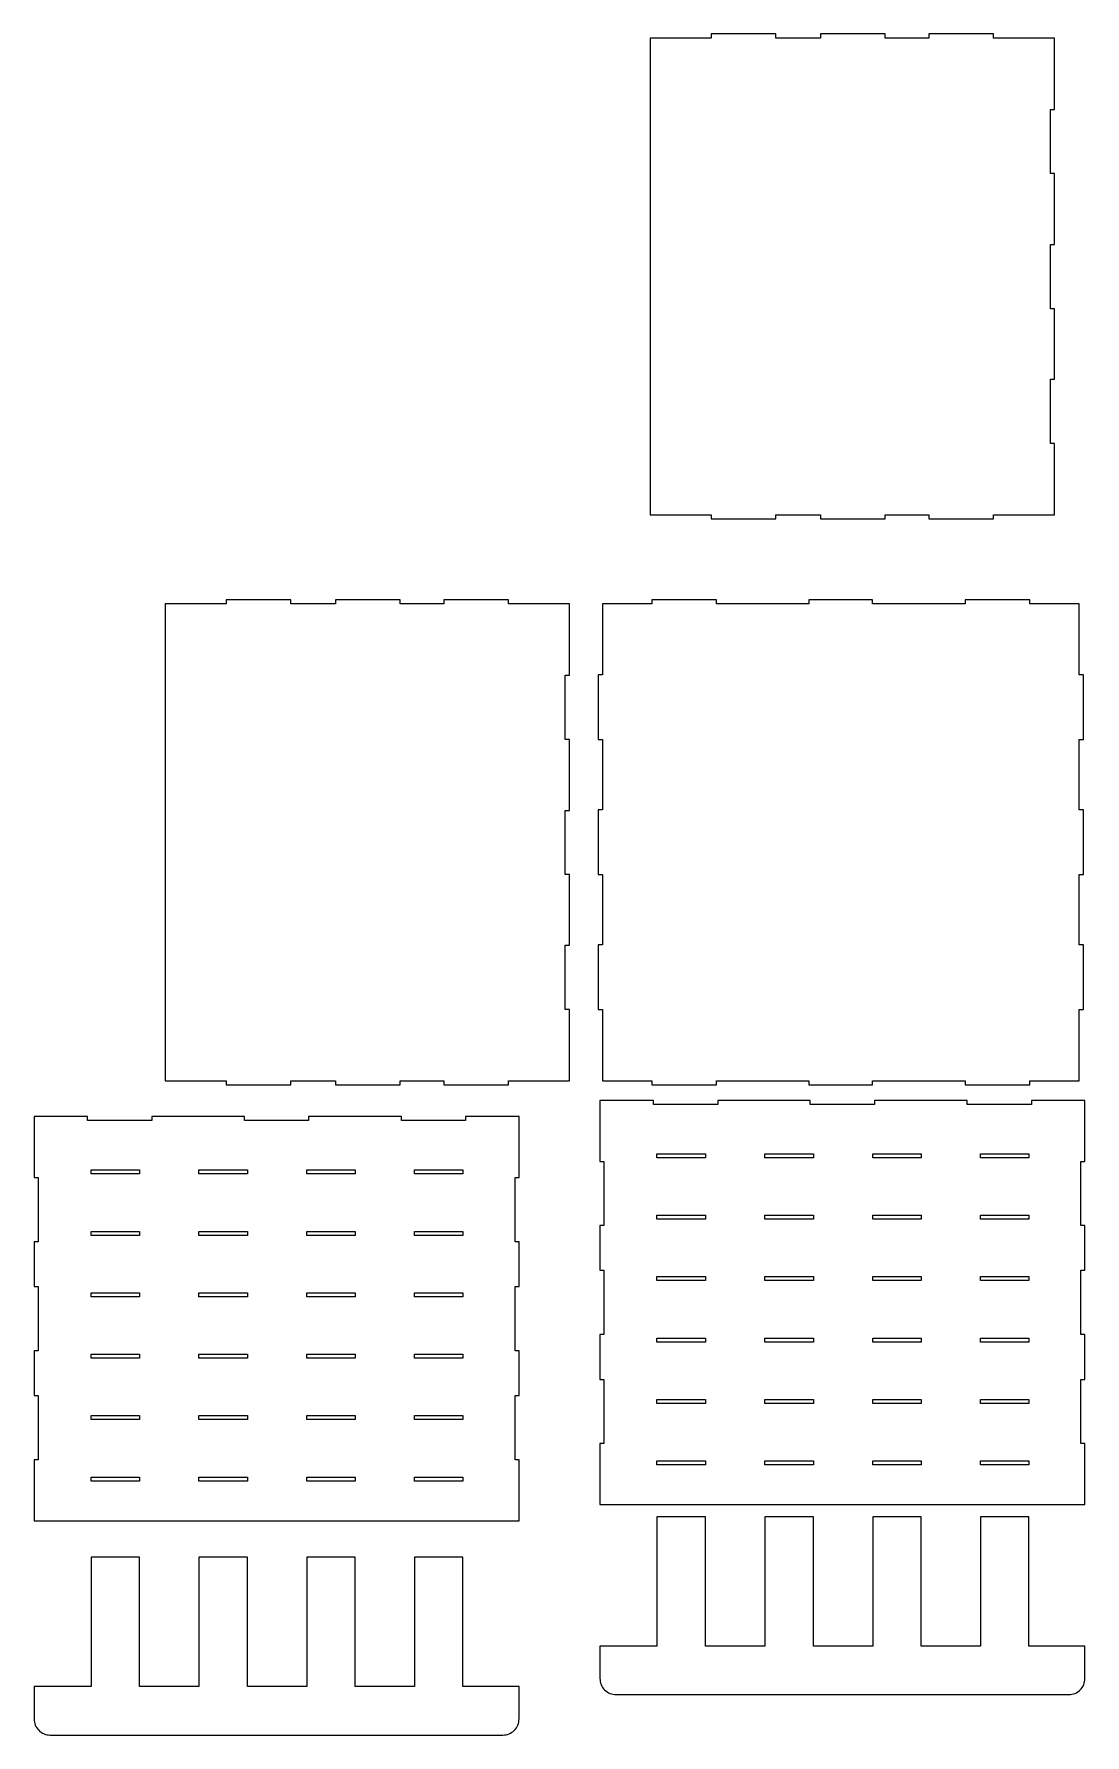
# Model space of a CAD drawing. Header units: millimetres. Extents: x -350 to 300, y -393 to 660.
import ezdxf

# ---------------------------------------------------------------- set-up
doc = ezdxf.new("R2010")
doc.units = ezdxf.units.MM
doc.layers.get('0').update_dxf_attribs({"linetype": 'CONTINUOUS'})

msp = doc.modelspace()

# ---------------------------------------------------------------- linework, layer by layer
for points in [[(278.6, 446.1), (281.1, 446.1), (281.1, 489.7), (278.6, 489.7), (278.6, 529.4), (281.1, 529.4), (281.1, 573.3), (278.6, 573.3), (278.6, 613), (281.1, 613), (281.1, 657.2), (243.4, 657.2), (243.4, 659.7), (203.4, 659.7), (203.4, 657.2), (176.5, 657.2), (176.5, 659.7), (136.5, 659.7), (136.5, 657.2), (108.8, 657.2), (108.8, 659.7), (68.8, 659.7), (68.8, 657.2), (31.1, 657.2), (31.1, 362.2), (68.8, 362.2), (68.8, 359.7), (108.8, 359.7), (108.8, 362.2), (136.5, 362.2), (136.5, 359.7), (176.5, 359.7), (176.5, 362.2), (203.4, 362.2), (203.4, 359.7), (243.4, 359.7), (243.4, 362.2), (281.1, 362.2), (281.1, 406.3), (278.6, 406.3)], [(-21.4, 96.1), (-18.9, 96.1), (-18.9, 139.7), (-21.4, 139.7), (-21.4, 179.4), (-18.9, 179.4), (-18.9, 223.3), (-21.4, 223.3), (-21.4, 263), (-18.9, 263), (-18.9, 307.2), (-56.6, 307.2), (-56.6, 309.7), (-96.6, 309.7), (-96.6, 307.2), (-123.5, 307.2), (-123.5, 309.7), (-163.5, 309.7), (-163.5, 307.2), (-191.2, 307.2), (-191.2, 309.7), (-231.2, 309.7), (-231.2, 307.2), (-268.9, 307.2), (-268.9, 12.2), (-231.2, 12.2), (-231.2, 9.7), (-191.2, 9.7), (-191.2, 12.2), (-163.5, 12.2), (-163.5, 9.7), (-123.5, 9.7), (-123.5, 12.2), (-96.6, 12.2), (-96.6, 9.7), (-56.6, 9.7), (-56.6, 12.2), (-18.9, 12.2), (-18.9, 56.3), (-21.4, 56.3)], [(296.5, 12.2), (296.5, 56.2), (299, 56.2), (299, 96.2), (296.5, 96.2), (296.5, 139.7), (299, 139.7), (299, 179.7), (296.5, 179.7), (296.5, 223.2), (299, 223.2), (299, 263.2), (296.5, 263.2), (296.5, 307.2), (265.9, 307.2), (265.9, 309.7), (225.9, 309.7), (225.9, 307.2), (168.5, 307.2), (168.5, 309.7), (129.3, 309.7), (129.3, 307.2), (72.1, 307.2), (72.1, 309.7), (32.1, 309.7), (32.1, 307.2), (1.5, 307.2), (1.5, 263.2), (-1, 263.2), (-1, 223.2), (1.5, 223.2), (1.5, 179.7), (-1, 179.7), (-1, 139.7), (1.5, 139.7), (1.5, 96.2), (-1, 96.2), (-1, 56.2), (1.5, 56.2), (1.5, 12.2), (32.1, 12.2), (32.1, 9.7), (72.1, 9.7), (72.1, 12.2), (129.3, 12.2), (129.3, 9.7), (168.5, 9.7), (168.5, 12.2), (225.9, 12.2), (225.9, 9.7), (265.9, 9.7), (265.9, 12.2)], [(0, -172.6), (2.5, -172.6), (2.5, -212.3), (0, -212.3), (0, -250), (300, -250), (300, -212.3), (297.5, -212.3), (297.5, -172.6), (300, -172.6), (300, -144.9), (297.5, -144.9), (297.5, -105.1), (300, -105.1), (300, -77.4), (297.5, -77.4), (297.5, -37.7), (300, -37.7), (300, 0), (266.9, 0), (266.9, -2.5), (227.2, -2.5), (227.2, 0), (169.8, 0), (169.8, -2.5), (130.1, -2.5), (130.1, 0), (72.9, 0), (72.9, -2.5), (33.1, -2.5), (33.1, 0), (0, 0), (0, -37.7), (2.5, -37.7), (2.5, -77.4), (0, -77.4), (0, -105.1), (2.5, -105.1), (2.5, -144.9), (0, -144.9)], [(-350, -182.6), (-347.5, -182.6), (-347.5, -222.3), (-350, -222.3), (-350, -260), (-50, -260), (-50, -222.3), (-52.5, -222.3), (-52.5, -182.6), (-50, -182.6), (-50, -154.9), (-52.5, -154.9), (-52.5, -115.1), (-50, -115.1), (-50, -87.4), (-52.5, -87.4), (-52.5, -47.7), (-50, -47.7), (-50, -10), (-83.1, -10), (-83.1, -12.5), (-122.8, -12.5), (-122.8, -10), (-180.2, -10), (-180.2, -12.5), (-219.9, -12.5), (-219.9, -10), (-277.1, -10), (-277.1, -12.5), (-316.9, -12.5), (-316.9, -10), (-350, -10), (-350, -47.7), (-347.5, -47.7), (-347.5, -87.4), (-350, -87.4), (-350, -115.1), (-347.5, -115.1), (-347.5, -154.9), (-350, -154.9)], [(35.3, -35.5), (35.3, -33), (65.3, -33), (65.3, -35.5)], [(102, -35.5), (102, -33), (132, -33), (132, -35.5)], [(168.7, -35.5), (168.7, -33), (198.7, -33), (198.7, -35.5)], [(235.3, -35.5), (235.3, -33), (265.3, -33), (265.3, -35.5)], [(-314.7, -45.5), (-314.7, -43), (-284.7, -43), (-284.7, -45.5)], [(-248, -45.5), (-248, -43), (-218, -43), (-218, -45.5)], [(-181.3, -45.5), (-181.3, -43), (-151.3, -43), (-151.3, -45.5)], [(-114.7, -45.5), (-114.7, -43), (-84.7, -43), (-84.7, -45.5)], [(35.3, -73.5), (35.3, -71), (65.3, -71), (65.3, -73.5)], [(102, -73.5), (102, -71), (132, -71), (132, -73.5)], [(168.7, -73.5), (168.7, -71), (198.7, -71), (198.7, -73.5)], [(235.3, -73.5), (235.3, -71), (265.3, -71), (265.3, -73.5)], [(-314.7, -83.5), (-314.7, -81), (-284.7, -81), (-284.7, -83.5)], [(-248, -83.5), (-248, -81), (-218, -81), (-218, -83.5)], [(-181.3, -83.5), (-181.3, -81), (-151.3, -81), (-151.3, -83.5)], [(-114.7, -83.5), (-114.7, -81), (-84.7, -81), (-84.7, -83.5)], [(35.3, -111.5), (35.3, -109), (65.3, -109), (65.3, -111.5)], [(102, -111.5), (102, -109), (132, -109), (132, -111.5)], [(168.7, -111.5), (168.7, -109), (198.7, -109), (198.7, -111.5)], [(235.3, -111.5), (235.3, -109), (265.3, -109), (265.3, -111.5)], [(-314.7, -121.5), (-314.7, -119), (-284.7, -119), (-284.7, -121.5)], [(-248, -121.5), (-248, -119), (-218, -119), (-218, -121.5)], [(-181.3, -121.5), (-181.3, -119), (-151.3, -119), (-151.3, -121.5)], [(-114.7, -121.5), (-114.7, -119), (-84.7, -119), (-84.7, -121.5)], [(35.3, -149.5), (35.3, -147), (65.3, -147), (65.3, -149.5)], [(102, -149.5), (102, -147), (132, -147), (132, -149.5)], [(168.7, -149.5), (168.7, -147), (198.7, -147), (198.7, -149.5)], [(235.3, -149.5), (235.3, -147), (265.3, -147), (265.3, -149.5)], [(-314.7, -159.5), (-314.7, -157), (-284.7, -157), (-284.7, -159.5)], [(-248, -159.5), (-248, -157), (-218, -157), (-218, -159.5)], [(-181.3, -159.5), (-181.3, -157), (-151.3, -157), (-151.3, -159.5)], [(-114.7, -159.5), (-114.7, -157), (-84.7, -157), (-84.7, -159.5)], [(35.3, -187.5), (35.3, -185), (65.3, -185), (65.3, -187.5)], [(102, -187.5), (102, -185), (132, -185), (132, -187.5)], [(168.7, -187.5), (168.7, -185), (198.7, -185), (198.7, -187.5)], [(235.3, -187.5), (235.3, -185), (265.3, -185), (265.3, -187.5)], [(-314.7, -197.5), (-314.7, -195), (-284.7, -195), (-284.7, -197.5)], [(-248, -197.5), (-248, -195), (-218, -195), (-218, -197.5)], [(-181.3, -197.5), (-181.3, -195), (-151.3, -195), (-151.3, -197.5)], [(-114.7, -197.5), (-114.7, -195), (-84.7, -195), (-84.7, -197.5)], [(35.3, -225.5), (35.3, -223), (65.3, -223), (65.3, -225.5)], [(102, -225.5), (102, -223), (132, -223), (132, -225.5)], [(168.7, -225.5), (168.7, -223), (198.7, -223), (198.7, -225.5)], [(235.3, -225.5), (235.3, -223), (265.3, -223), (265.3, -225.5)], [(-314.7, -235.5), (-314.7, -233), (-284.7, -233), (-284.7, -235.5)], [(-248, -235.5), (-248, -233), (-218, -233), (-218, -235.5)], [(-181.3, -235.5), (-181.3, -233), (-151.3, -233), (-151.3, -235.5)], [(-114.7, -235.5), (-114.7, -233), (-84.7, -233), (-84.7, -235.5)]]:
    msp.add_lwpolyline(points, close=True)
for points in [[(0, -337.6), (0, -357.6, 0.414214), (10, -367.6), (290, -367.6, 0.414214), (300, -357.6), (300, -337.6), (265.3, -337.6), (265.3, -257.6), (235.3, -257.6), (235.3, -337.6), (198.7, -337.6), (198.7, -257.6), (168.7, -257.6), (168.7, -337.6), (132, -337.6), (132, -257.6), (102, -257.6), (102, -337.6), (65.3, -337.6), (65.3, -257.6), (35.3, -257.6), (35.3, -337.6)], [(-350, -362.6), (-350, -382.6, 0.414214), (-340, -392.6), (-60, -392.6, 0.414214), (-50, -382.6), (-50, -362.6), (-84.7, -362.6), (-84.7, -282.6), (-114.7, -282.6), (-114.7, -362.6), (-151.3, -362.6), (-151.3, -282.6), (-181.3, -282.6), (-181.3, -362.6), (-218, -362.6), (-218, -282.6), (-248, -282.6), (-248, -362.6), (-284.7, -362.6), (-284.7, -282.6), (-314.7, -282.6), (-314.7, -362.6)]]:
    msp.add_lwpolyline(points, format="xyb", close=True)

doc.saveas('drawing.dxf')
